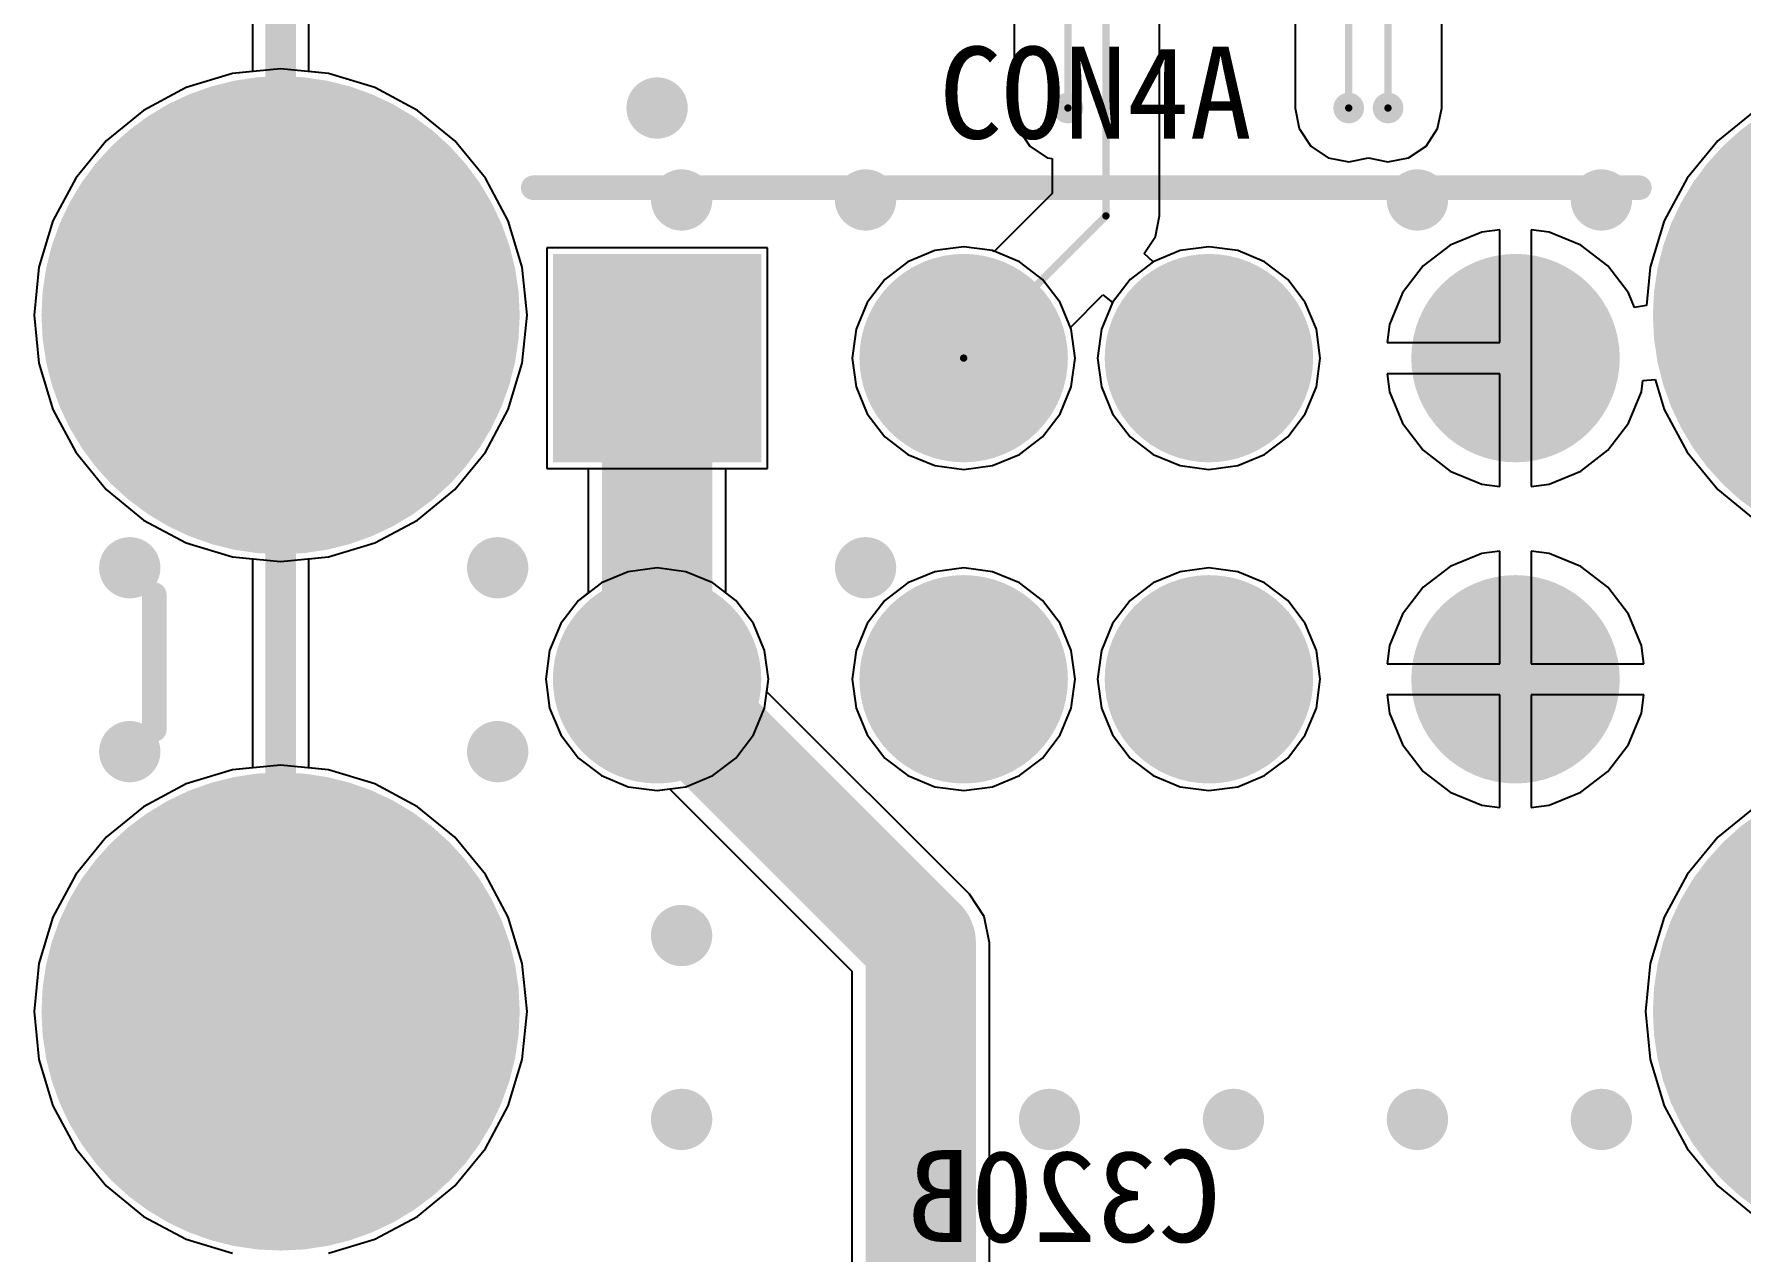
# Model space of a CAD drawing. Header units: millimetres. Extents: x 15 to 120, y 22 to 104.
# Drawn here: x 53.22 to 67.14, y 33.42 to 43.35 of the extents above; entities that cross this region are included whole.
import ezdxf

# ---------------------------------------------------------------- set-up
doc = ezdxf.new("R2010")
doc.units = ezdxf.units.MM
for name, color, linetype in [('BottomLayer', 5, 'Continuous'), ('BottomOverlay', 54, 'Continuous'), ('BottomSolder', 6, 'Continuous'), ('MultiLayer', 9, 'Continuous'), ('TopLayer', 1, 'Continuous'), ('TopOverlay', 2, 'Continuous'), ('TopSolder', 216, 'Continuous')]:
    doc.layers.add(name, color=color, linetype=linetype)

msp = doc.modelspace()

# ---------------------------------------------------------------- linework, layer by layer
at = {"layer": 'BottomLayer'}
for p, q in [((54.838, 43.031), (54.461, 42.917)), ((55.23, 43.07), (54.838, 43.031)), ((55.622, 43.031), (55.23, 43.07)), ((55.999, 42.917), (55.622, 43.031)), ((54.461, 42.917), (54.113, 42.731)), ((56.347, 42.731), (55.999, 42.917)), ((54.113, 42.731), (53.809, 42.481)), ((56.651, 42.481), (56.347, 42.731)), ((67.253, 42.731), (66.949, 42.481)), ((53.809, 42.481), (53.559, 42.177)), ((56.901, 42.177), (56.651, 42.481)), ((66.949, 42.481), (66.699, 42.177)), ((53.559, 42.177), (53.373, 41.829)), ((57.087, 41.829), (56.901, 42.177)), ((66.699, 42.177), (66.513, 41.829)), ((53.373, 41.829), (53.259, 41.452)), ((57.201, 41.452), (57.087, 41.829)), ((65.173, 41.756), (65.025, 41.737)), ((65.173, 40.837), (65.173, 41.756)), ((65.575, 41.737), (65.427, 41.756)), ((65.427, 41.756), (65.427, 40.71)), ((66.513, 41.829), (66.399, 41.452)), ((60.8, 41.618), (60.565, 41.587)), ((61.035, 41.587), (60.8, 41.618)), ((62.8, 41.618), (62.565, 41.587)), ((63.035, 41.587), (62.8, 41.618)), ((64.768, 41.631), (64.548, 41.462)), ((65.025, 41.737), (64.768, 41.631)), ((65.832, 41.631), (65.575, 41.737)), ((66.052, 41.462), (65.832, 41.631)), ((59.2, 41.61), (57.4, 41.61)), ((57.4, 41.61), (57.4, 39.81)), ((59.2, 39.81), (59.2, 41.61)), ((60.346, 41.496), (60.158, 41.352)), ((60.565, 41.587), (60.346, 41.496)), ((61.254, 41.496), (61.035, 41.587)), ((61.442, 41.352), (61.254, 41.496)), ((62.346, 41.496), (62.158, 41.352)), ((62.565, 41.587), (62.346, 41.496)), ((63.254, 41.496), (63.035, 41.587)), ((63.442, 41.352), (63.254, 41.496)), ((53.259, 41.452), (53.22, 41.06)), ((57.24, 41.06), (57.201, 41.452)), ((60.158, 41.352), (60.014, 41.164)), ((61.586, 41.164), (61.442, 41.352)), ((62.158, 41.352), (62.014, 41.164)), ((63.586, 41.164), (63.442, 41.352)), ((64.548, 41.462), (64.379, 41.242)), ((66.221, 41.242), (66.052, 41.462)), ((66.399, 41.452), (66.368, 41.139)), ((64.379, 41.242), (64.273, 40.985)), ((66.269, 41.124), (66.221, 41.242)), ((53.22, 41.06), (53.259, 40.668)), ((57.201, 40.668), (57.24, 41.06)), ((60.014, 41.164), (59.923, 40.945)), ((61.677, 40.945), (61.586, 41.164)), ((62.014, 41.164), (61.923, 40.945)), ((63.677, 40.945), (63.586, 41.164)), ((66.368, 41.139), (66.269, 41.124)), ((59.923, 40.945), (59.892, 40.71)), ((61.708, 40.71), (61.677, 40.945)), ((61.923, 40.945), (61.892, 40.71)), ((63.708, 40.71), (63.677, 40.945)), ((64.273, 40.985), (64.254, 40.837)), ((64.254, 40.837), (65.173, 40.837)), ((53.259, 40.668), (53.373, 40.291)), ((57.087, 40.291), (57.201, 40.668)), ((59.892, 40.71), (59.923, 40.475)), ((61.677, 40.475), (61.708, 40.71)), ((61.892, 40.71), (61.923, 40.475)), ((63.677, 40.475), (63.708, 40.71)), ((65.427, 40.71), (65.427, 39.664)), ((65.173, 40.583), (64.254, 40.583)), ((64.254, 40.583), (64.273, 40.435)), ((65.173, 39.664), (65.173, 40.583)), ((66.327, 40.435), (66.339, 40.528)), ((66.339, 40.528), (66.439, 40.536)), ((66.439, 40.536), (66.513, 40.291)), ((59.923, 40.475), (60.014, 40.256)), ((61.586, 40.256), (61.677, 40.475)), ((61.923, 40.475), (62.014, 40.256)), ((63.586, 40.256), (63.677, 40.475)), ((64.273, 40.435), (64.379, 40.178)), ((66.221, 40.178), (66.327, 40.435)), ((53.373, 40.291), (53.559, 39.943)), ((56.901, 39.943), (57.087, 40.291)), ((60.014, 40.256), (60.158, 40.068)), ((61.442, 40.068), (61.586, 40.256)), ((62.014, 40.256), (62.158, 40.068)), ((63.442, 40.068), (63.586, 40.256)), ((66.513, 40.291), (66.699, 39.943)), ((64.379, 40.178), (64.548, 39.958)), ((66.052, 39.958), (66.221, 40.178)), ((53.559, 39.943), (53.809, 39.639)), ((56.651, 39.639), (56.901, 39.943)), ((60.158, 40.068), (60.346, 39.924)), ((61.254, 39.924), (61.442, 40.068)), ((62.158, 40.068), (62.346, 39.924)), ((63.254, 39.924), (63.442, 40.068)), ((64.548, 39.958), (64.768, 39.789)), ((65.832, 39.789), (66.052, 39.958)), ((66.699, 39.943), (66.949, 39.639)), ((57.4, 39.81), (59.2, 39.81)), ((60.346, 39.924), (60.565, 39.833)), ((60.565, 39.833), (60.8, 39.802)), ((60.8, 39.802), (61.035, 39.833)), ((61.035, 39.833), (61.254, 39.924)), ((62.346, 39.924), (62.565, 39.833)), ((62.565, 39.833), (62.8, 39.802)), ((62.8, 39.802), (63.035, 39.833)), ((63.035, 39.833), (63.254, 39.924)), ((64.768, 39.789), (65.025, 39.683)), ((65.025, 39.683), (65.173, 39.664)), ((65.427, 39.664), (65.575, 39.683)), ((65.575, 39.683), (65.832, 39.789)), ((53.809, 39.639), (54.113, 39.389)), ((56.347, 39.389), (56.651, 39.639)), ((66.949, 39.639), (67.253, 39.389)), ((54.113, 39.389), (54.461, 39.203)), ((55.999, 39.203), (56.347, 39.389)), ((54.461, 39.203), (54.838, 39.089)), ((55.622, 39.089), (55.999, 39.203)), ((65.025, 39.117), (64.768, 39.011)), ((65.173, 39.136), (65.025, 39.117)), ((65.173, 38.217), (65.173, 39.136)), ((65.575, 39.117), (65.427, 39.136)), ((65.427, 39.136), (65.427, 38.217)), ((65.832, 39.011), (65.575, 39.117)), ((54.838, 39.089), (55.23, 39.05)), ((55.23, 39.05), (55.622, 39.089)), ((58.3, 38.998), (58.065, 38.967)), ((58.535, 38.967), (58.3, 38.998)), ((60.8, 38.998), (60.565, 38.967)), ((61.035, 38.967), (60.8, 38.998)), ((62.8, 38.998), (62.565, 38.967)), ((63.035, 38.967), (62.8, 38.998)), ((64.768, 39.011), (64.548, 38.842)), ((66.052, 38.842), (65.832, 39.011)), ((57.846, 38.876), (57.658, 38.732)), ((58.065, 38.967), (57.846, 38.876)), ((58.754, 38.876), (58.535, 38.967)), ((58.942, 38.732), (58.754, 38.876)), ((60.346, 38.876), (60.158, 38.732)), ((60.565, 38.967), (60.346, 38.876)), ((61.254, 38.876), (61.035, 38.967)), ((61.442, 38.732), (61.254, 38.876)), ((62.346, 38.876), (62.158, 38.732)), ((62.565, 38.967), (62.346, 38.876)), ((63.254, 38.876), (63.035, 38.967)), ((63.442, 38.732), (63.254, 38.876)), ((64.548, 38.842), (64.379, 38.622)), ((66.221, 38.622), (66.052, 38.842)), ((57.658, 38.732), (57.514, 38.544)), ((59.086, 38.544), (58.942, 38.732)), ((60.158, 38.732), (60.014, 38.544)), ((61.586, 38.544), (61.442, 38.732)), ((62.158, 38.732), (62.014, 38.544)), ((63.586, 38.544), (63.442, 38.732)), ((64.379, 38.622), (64.273, 38.365)), ((66.327, 38.365), (66.221, 38.622)), ((57.514, 38.544), (57.423, 38.325)), ((59.177, 38.325), (59.086, 38.544)), ((60.014, 38.544), (59.923, 38.325)), ((61.677, 38.325), (61.586, 38.544)), ((62.014, 38.544), (61.923, 38.325)), ((63.677, 38.325), (63.586, 38.544)), ((57.423, 38.325), (57.392, 38.09)), ((59.208, 38.09), (59.177, 38.325)), ((59.923, 38.325), (59.892, 38.09)), ((61.708, 38.09), (61.677, 38.325)), ((61.923, 38.325), (61.892, 38.09)), ((63.708, 38.09), (63.677, 38.325)), ((64.273, 38.365), (64.254, 38.217)), ((66.346, 38.217), (66.327, 38.365)), ((64.254, 38.217), (65.173, 38.217)), ((65.427, 38.217), (66.346, 38.217)), ((57.392, 38.09), (57.423, 37.855)), ((59.194, 37.989), (59.208, 38.09)), ((59.892, 38.09), (59.923, 37.855)), ((61.677, 37.855), (61.708, 38.09)), ((61.892, 38.09), (61.923, 37.855)), ((63.677, 37.855), (63.708, 38.09)), ((57.423, 37.855), (57.514, 37.636)), ((60.847, 36.337), (59.194, 37.989)), ((59.923, 37.855), (60.014, 37.636)), ((61.586, 37.636), (61.677, 37.855)), ((61.923, 37.855), (62.014, 37.636)), ((63.586, 37.636), (63.677, 37.855)), ((65.173, 37.963), (64.254, 37.963)), ((64.254, 37.963), (64.273, 37.815)), ((65.173, 37.044), (65.173, 37.963)), ((66.346, 37.963), (65.427, 37.963)), ((65.427, 37.963), (65.427, 37.044)), ((66.327, 37.815), (66.346, 37.963)), ((64.273, 37.815), (64.379, 37.558)), ((66.221, 37.558), (66.327, 37.815)), ((57.514, 37.636), (57.658, 37.448)), ((60.014, 37.636), (60.158, 37.448)), ((61.442, 37.448), (61.586, 37.636)), ((62.014, 37.636), (62.158, 37.448)), ((63.442, 37.448), (63.586, 37.636)), ((57.658, 37.448), (57.846, 37.304)), ((60.158, 37.448), (60.346, 37.304)), ((61.254, 37.304), (61.442, 37.448)), ((62.158, 37.448), (62.346, 37.304)), ((63.254, 37.304), (63.442, 37.448)), ((64.379, 37.558), (64.548, 37.338)), ((66.052, 37.338), (66.221, 37.558)), ((54.838, 37.351), (54.461, 37.237)), ((55.23, 37.39), (54.838, 37.351)), ((55.622, 37.351), (55.23, 37.39)), ((55.999, 37.237), (55.622, 37.351)), ((57.846, 37.304), (58.065, 37.213)), ((60.346, 37.304), (60.565, 37.213)), ((61.035, 37.213), (61.254, 37.304)), ((62.346, 37.304), (62.565, 37.213)), ((63.035, 37.213), (63.254, 37.304)), ((64.548, 37.338), (64.768, 37.169)), ((65.832, 37.169), (66.052, 37.338)), ((54.461, 37.237), (54.113, 37.051)), ((56.347, 37.051), (55.999, 37.237)), ((58.065, 37.213), (58.3, 37.182)), ((58.3, 37.182), (58.401, 37.196)), ((58.401, 37.196), (59.889, 35.708)), ((60.565, 37.213), (60.8, 37.182)), ((60.8, 37.182), (61.035, 37.213)), ((62.565, 37.213), (62.8, 37.182)), ((62.8, 37.182), (63.035, 37.213)), ((64.768, 37.169), (65.025, 37.063)), ((65.575, 37.063), (65.832, 37.169)), ((54.113, 37.051), (53.809, 36.801)), ((56.651, 36.801), (56.347, 37.051)), ((65.025, 37.063), (65.173, 37.044)), ((65.427, 37.044), (65.575, 37.063)), ((67.253, 37.051), (66.949, 36.801)), ((53.809, 36.801), (53.559, 36.497)), ((56.901, 36.497), (56.651, 36.801)), ((66.949, 36.801), (66.699, 36.497)), ((53.559, 36.497), (53.373, 36.149)), ((57.087, 36.149), (56.901, 36.497)), ((66.699, 36.497), (66.513, 36.149)), ((60.968, 36.155), (60.847, 36.337)), ((53.373, 36.149), (53.259, 35.772)), ((57.201, 35.772), (57.087, 36.149)), ((61.011, 35.94), (60.968, 36.155)), ((66.513, 36.149), (66.399, 35.772)), ((61.011, 33.25), (61.011, 35.94)), ((53.259, 35.772), (53.22, 35.38)), ((57.24, 35.38), (57.201, 35.772)), ((66.399, 35.772), (66.36, 35.38)), ((59.889, 35.708), (59.889, 33.25)), ((53.22, 35.38), (53.259, 34.988)), ((57.201, 34.988), (57.24, 35.38)), ((66.36, 35.38), (66.399, 34.988)), ((53.259, 34.988), (53.373, 34.611)), ((57.087, 34.611), (57.201, 34.988)), ((66.399, 34.988), (66.513, 34.611)), ((53.373, 34.611), (53.559, 34.263)), ((56.901, 34.263), (57.087, 34.611)), ((66.513, 34.611), (66.699, 34.263)), ((53.559, 34.263), (53.809, 33.959)), ((56.651, 33.959), (56.901, 34.263)), ((66.699, 34.263), (66.949, 33.959)), ((53.809, 33.959), (54.113, 33.709)), ((56.347, 33.709), (56.651, 33.959)), ((66.949, 33.959), (67.253, 33.709)), ((54.113, 33.709), (54.461, 33.523)), ((55.999, 33.523), (56.347, 33.709)), ((54.461, 33.523), (54.838, 33.409)), ((55.622, 33.409), (55.999, 33.523))]:
    msp.add_line(p, q, dxfattribs=at)
for points, const_width in [([(54.28, 41.06, 1), (56.18, 41.06, 1)], 1.9), ([(67.42, 41.06, 1), (69.32, 41.06, 1)], 1.9), ([(58.375, 42, 1), (58.625, 42, 1)], 0.25), ([(59.875, 42, 1), (60.125, 42, 1)], 0.25), ([(64.375, 42, 1), (64.625, 42, 1)], 0.25), ([(65.875, 42, 1), (66.125, 42, 1)], 0.25), ([(60.4, 40.71, 1), (61.2, 40.71, 1)], 0.8), ([(62.4, 40.71, 1), (63.2, 40.71, 1)], 0.8), ([(64.9, 40.71, 1), (65.7, 40.71, 1)], 0.8), ([(53.875, 39, 1), (54.125, 39, 1)], 0.25), ([(56.875, 39, 1), (57.125, 39, 1)], 0.25), ([(59.875, 39, 1), (60.125, 39, 1)], 0.25), ([(57.9, 38.09, 1), (58.7, 38.09, 1)], 0.8), ([(60.4, 38.09, 1), (61.2, 38.09, 1)], 0.8), ([(62.4, 38.09, 1), (63.2, 38.09, 1)], 0.8), ([(64.9, 38.09, 1), (65.7, 38.09, 1)], 0.8), ([(58.075, 38.09, 1), (58.525, 38.09, 1)], 0.45), ([(53.875, 37.5, 1), (54.125, 37.5, 1)], 0.25), ([(56.875, 37.5, 1), (57.125, 37.5, 1)], 0.25), ([(54.28, 35.38, 1), (56.18, 35.38, 1)], 1.9), ([(67.42, 35.38, 1), (69.32, 35.38, 1)], 1.9), ([(60.225, 35.94, 1), (60.675, 35.94, 1)], 0.45), ([(60.225, 35.94, 1), (60.675, 35.94, 1)], 0.45), ([(58.375, 36, 1), (58.625, 36, 1)], 0.25), ([(58.375, 34.5, 1), (58.625, 34.5, 1)], 0.25), ([(61.375, 34.5, 1), (61.625, 34.5, 1)], 0.25), ([(62.875, 34.5, 1), (63.125, 34.5, 1)], 0.25), ([(64.375, 34.5, 1), (64.625, 34.5, 1)], 0.25), ([(65.875, 34.5, 1), (66.125, 34.5, 1)], 0.25)]:
    msp.add_lwpolyline(points, format="xyb", close=True, dxfattribs=dict(at, const_width=const_width))
at = {"layer": 'BottomLayer', "const_width": 0.9}
for points in [[(58.3, 38.09), (60.45, 35.94)], [(60.45, 32.3), (60.45, 35.94)]]:
    msp.add_lwpolyline(points, dxfattribs=at)
at = {"layer": 'BottomLayer'}
msp.add_solid([(57.5, 39.91), (59.1, 39.91), (57.5, 41.51), (59.1, 41.51)], dxfattribs=at)
at = {"layer": 'BottomSolder'}
for points, const_width in [([(54.255, 41.06, 1), (56.205, 41.06, 1)], 1.95), ([(54.255, 41.06, 1), (56.205, 41.06, 1)], 1.95), ([(67.395, 41.06, 1), (69.345, 41.06, 1)], 1.95), ([(67.395, 41.06, 1), (69.345, 41.06, 1)], 1.95), ([(60.375, 40.71, 1), (61.225, 40.71, 1)], 0.85), ([(60.375, 40.71, 1), (61.225, 40.71, 1)], 0.85), ([(62.375, 40.71, 1), (63.225, 40.71, 1)], 0.85), ([(62.375, 40.71, 1), (63.225, 40.71, 1)], 0.85), ([(64.875, 40.71, 1), (65.725, 40.71, 1)], 0.85), ([(64.875, 40.71, 1), (65.725, 40.71, 1)], 0.85), ([(57.875, 38.09, 1), (58.725, 38.09, 1)], 0.85), ([(57.875, 38.09, 1), (58.725, 38.09, 1)], 0.85), ([(60.375, 38.09, 1), (61.225, 38.09, 1)], 0.85), ([(60.375, 38.09, 1), (61.225, 38.09, 1)], 0.85), ([(62.375, 38.09, 1), (63.225, 38.09, 1)], 0.85), ([(62.375, 38.09, 1), (63.225, 38.09, 1)], 0.85), ([(64.875, 38.09, 1), (65.725, 38.09, 1)], 0.85), ([(64.875, 38.09, 1), (65.725, 38.09, 1)], 0.85), ([(54.255, 35.38, 1), (56.205, 35.38, 1)], 1.95), ([(54.255, 35.38, 1), (56.205, 35.38, 1)], 1.95), ([(67.395, 35.38, 1), (69.345, 35.38, 1)], 1.95), ([(67.395, 35.38, 1), (69.345, 35.38, 1)], 1.95)]:
    msp.add_lwpolyline(points, format="xyb", close=True, dxfattribs=dict(at, const_width=const_width))
msp.add_solid([(57.45, 39.86), (59.15, 39.86), (57.45, 41.56), (59.15, 41.56)], dxfattribs=at)
msp.add_solid([(57.45, 39.86), (59.15, 39.86), (57.45, 41.56), (59.15, 41.56)], dxfattribs=at)
at = {"layer": 'MultiLayer'}
for points, const_width in [([(61.588, 42.75, 1), (61.713, 42.75, 1)], 0.125), ([(63.877, 42.75, 1), (64.002, 42.75, 1)], 0.125), ([(64.198, 42.75, 1), (64.323, 42.75, 1)], 0.125), ([(58.375, 42, 1), (58.625, 42, 1)], 0.25), ([(59.875, 42, 1), (60.125, 42, 1)], 0.25), ([(64.375, 42, 1), (64.625, 42, 1)], 0.25), ([(65.875, 42, 1), (66.125, 42, 1)], 0.25), ([(53.875, 39, 1), (54.125, 39, 1)], 0.25), ([(56.875, 39, 1), (57.125, 39, 1)], 0.25), ([(59.875, 39, 1), (60.125, 39, 1)], 0.25), ([(53.875, 37.5, 1), (54.125, 37.5, 1)], 0.25), ([(56.875, 37.5, 1), (57.125, 37.5, 1)], 0.25), ([(58.375, 36, 1), (58.625, 36, 1)], 0.25), ([(58.375, 34.5, 1), (58.625, 34.5, 1)], 0.25), ([(61.375, 34.5, 1), (61.625, 34.5, 1)], 0.25), ([(62.875, 34.5, 1), (63.125, 34.5, 1)], 0.25), ([(64.375, 34.5, 1), (64.625, 34.5, 1)], 0.25), ([(65.875, 34.5, 1), (66.125, 34.5, 1)], 0.25)]:
    msp.add_lwpolyline(points, format="xyb", close=True, dxfattribs=dict(at, const_width=const_width))
at = {"layer": 'TopLayer'}
for p, q in [((55.001, 44.21), (55.001, 43.047)), ((55.459, 43.047), (55.459, 44.21)), ((61.212, 43.443), (61.212, 42.75)), ((62.398, 41.87), (62.398, 43.453)), ((63.502, 43.453), (63.502, 42.75)), ((64.698, 42.75), (64.698, 43.453)), ((54.838, 43.031), (54.461, 42.917)), ((55.001, 43.047), (54.838, 43.031)), ((55.622, 43.031), (55.459, 43.047)), ((55.999, 42.917), (55.622, 43.031)), ((54.461, 42.917), (54.113, 42.731)), ((56.347, 42.731), (55.999, 42.917)), ((54.113, 42.731), (53.809, 42.481)), ((56.651, 42.481), (56.347, 42.731)), ((61.212, 42.75), (61.245, 42.582)), ((63.502, 42.75), (63.535, 42.582)), ((64.665, 42.582), (64.698, 42.75)), ((67.253, 42.731), (66.949, 42.481)), ((53.809, 42.481), (53.559, 42.177)), ((56.901, 42.177), (56.651, 42.481)), ((61.245, 42.582), (61.34, 42.44)), ((63.535, 42.582), (63.63, 42.44)), ((64.57, 42.44), (64.665, 42.582)), ((66.949, 42.481), (66.699, 42.177)), ((61.34, 42.44), (61.482, 42.345)), ((61.482, 42.345), (61.522, 42.337)), ((61.522, 42.337), (61.522, 42.052)), ((63.63, 42.44), (63.772, 42.345)), ((63.772, 42.345), (63.94, 42.312)), ((63.94, 42.312), (64.1, 42.343)), ((64.1, 42.343), (64.26, 42.312)), ((64.26, 42.312), (64.428, 42.345)), ((64.428, 42.345), (64.57, 42.44)), ((53.559, 42.177), (53.373, 41.829)), ((57.087, 41.829), (56.901, 42.177)), ((66.699, 42.177), (66.513, 41.829)), ((61.522, 42.052), (61.05, 41.58)), ((53.373, 41.829), (53.259, 41.452)), ((57.201, 41.452), (57.087, 41.829)), ((62.365, 41.702), (62.398, 41.87)), ((65.173, 41.756), (65.025, 41.737)), ((65.173, 40.837), (65.173, 41.756)), ((65.575, 41.737), (65.427, 41.756)), ((65.427, 41.756), (65.427, 40.71)), ((66.513, 41.829), (66.399, 41.452)), ((60.8, 41.618), (60.565, 41.587)), ((61.035, 41.587), (60.8, 41.618)), ((62.273, 41.564), (62.365, 41.702)), ((62.8, 41.618), (62.565, 41.587)), ((63.035, 41.587), (62.8, 41.618)), ((64.768, 41.631), (64.548, 41.462)), ((65.025, 41.737), (64.768, 41.631)), ((65.832, 41.631), (65.575, 41.737)), ((66.052, 41.462), (65.832, 41.631)), ((59.2, 41.61), (57.4, 41.61)), ((57.4, 41.61), (57.4, 39.81)), ((59.2, 39.81), (59.2, 41.61)), ((60.346, 41.496), (60.158, 41.352)), ((60.565, 41.587), (60.346, 41.496)), ((61.05, 41.58), (61.035, 41.587)), ((62.346, 41.496), (62.273, 41.564)), ((62.565, 41.587), (62.346, 41.496)), ((62.346, 41.496), (62.346, 41.496)), ((63.254, 41.496), (63.035, 41.587)), ((63.442, 41.352), (63.254, 41.496)), ((53.259, 41.452), (53.22, 41.06)), ((57.24, 41.06), (57.201, 41.452)), ((60.158, 41.352), (60.014, 41.164)), ((63.586, 41.164), (63.442, 41.352)), ((64.548, 41.462), (64.379, 41.242)), ((66.221, 41.242), (66.052, 41.462)), ((66.399, 41.452), (66.368, 41.139)), ((61.67, 40.96), (61.935, 41.225)), ((61.935, 41.225), (62.014, 41.164)), ((64.379, 41.242), (64.273, 40.985)), ((66.269, 41.124), (66.221, 41.242)), ((53.22, 41.06), (53.259, 40.668)), ((57.201, 40.668), (57.24, 41.06)), ((60.014, 41.164), (59.923, 40.945)), ((62.014, 41.164), (61.923, 40.945)), ((63.677, 40.945), (63.586, 41.164)), ((66.368, 41.139), (66.269, 41.124)), ((59.923, 40.945), (59.892, 40.71)), ((61.677, 40.945), (61.67, 40.96)), ((61.708, 40.71), (61.677, 40.945)), ((61.923, 40.945), (61.892, 40.71)), ((63.708, 40.71), (63.677, 40.945)), ((64.273, 40.985), (64.254, 40.837)), ((64.254, 40.837), (65.173, 40.837)), ((53.259, 40.668), (53.373, 40.291)), ((57.087, 40.291), (57.201, 40.668)), ((59.892, 40.71), (59.923, 40.475)), ((61.677, 40.475), (61.708, 40.71)), ((61.892, 40.71), (61.923, 40.475)), ((63.677, 40.475), (63.708, 40.71)), ((65.427, 40.71), (65.427, 39.664)), ((65.173, 40.583), (64.254, 40.583)), ((64.254, 40.583), (64.273, 40.435)), ((65.173, 39.664), (65.173, 40.583)), ((66.327, 40.435), (66.339, 40.528)), ((66.339, 40.528), (66.439, 40.536)), ((66.439, 40.536), (66.513, 40.291)), ((59.923, 40.475), (60.014, 40.256)), ((61.586, 40.256), (61.677, 40.475)), ((61.923, 40.475), (62.014, 40.256)), ((63.586, 40.256), (63.677, 40.475)), ((64.273, 40.435), (64.379, 40.178)), ((66.221, 40.178), (66.327, 40.435)), ((53.373, 40.291), (53.559, 39.943)), ((56.901, 39.943), (57.087, 40.291)), ((60.014, 40.256), (60.158, 40.068)), ((61.442, 40.068), (61.586, 40.256)), ((62.014, 40.256), (62.158, 40.068)), ((63.442, 40.068), (63.586, 40.256)), ((66.513, 40.291), (66.699, 39.943)), ((64.379, 40.178), (64.548, 39.958)), ((66.052, 39.958), (66.221, 40.178)), ((53.559, 39.943), (53.809, 39.639)), ((56.651, 39.639), (56.901, 39.943)), ((60.158, 40.068), (60.346, 39.924)), ((61.254, 39.924), (61.442, 40.068)), ((62.158, 40.068), (62.346, 39.924)), ((63.254, 39.924), (63.442, 40.068)), ((64.548, 39.958), (64.768, 39.789)), ((65.832, 39.789), (66.052, 39.958)), ((66.699, 39.943), (66.949, 39.639)), ((57.4, 39.81), (57.739, 39.81)), ((57.739, 39.81), (57.739, 38.794)), ((58.861, 38.794), (58.861, 39.81)), ((58.861, 39.81), (59.2, 39.81)), ((60.346, 39.924), (60.565, 39.833)), ((60.565, 39.833), (60.8, 39.802)), ((60.8, 39.802), (61.035, 39.833)), ((61.035, 39.833), (61.254, 39.924)), ((62.346, 39.924), (62.565, 39.833)), ((62.565, 39.833), (62.8, 39.802)), ((62.8, 39.802), (63.035, 39.833)), ((63.035, 39.833), (63.254, 39.924)), ((64.768, 39.789), (65.025, 39.683)), ((65.025, 39.683), (65.173, 39.664)), ((65.427, 39.664), (65.575, 39.683)), ((65.575, 39.683), (65.832, 39.789)), ((53.809, 39.639), (54.113, 39.389)), ((56.347, 39.389), (56.651, 39.639)), ((66.949, 39.639), (67.253, 39.389)), ((54.113, 39.389), (54.461, 39.203)), ((55.999, 39.203), (56.347, 39.389)), ((54.461, 39.203), (54.838, 39.089)), ((55.622, 39.089), (55.999, 39.203)), ((65.025, 39.117), (64.768, 39.011)), ((65.173, 39.136), (65.025, 39.117)), ((65.173, 38.217), (65.173, 39.136)), ((65.575, 39.117), (65.427, 39.136)), ((65.427, 39.136), (65.427, 38.217)), ((65.832, 39.011), (65.575, 39.117)), ((54.838, 39.089), (55.001, 39.073)), ((55.001, 39.073), (55.001, 37.367)), ((55.459, 39.073), (55.622, 39.089)), ((55.459, 37.367), (55.459, 39.073)), ((60.8, 38.998), (60.565, 38.967)), ((61.035, 38.967), (60.8, 38.998)), ((62.8, 38.998), (62.565, 38.967)), ((63.035, 38.967), (62.8, 38.998)), ((64.768, 39.011), (64.548, 38.842)), ((66.052, 38.842), (65.832, 39.011)), ((60.346, 38.876), (60.158, 38.732)), ((60.565, 38.967), (60.346, 38.876)), ((61.254, 38.876), (61.035, 38.967)), ((61.442, 38.732), (61.254, 38.876)), ((62.346, 38.876), (62.158, 38.732)), ((62.565, 38.967), (62.346, 38.876)), ((63.254, 38.876), (63.035, 38.967)), ((63.442, 38.732), (63.254, 38.876)), ((64.548, 38.842), (64.379, 38.622)), ((66.221, 38.622), (66.052, 38.842)), ((57.658, 38.732), (57.514, 38.544)), ((57.739, 38.794), (57.658, 38.732)), ((58.942, 38.732), (58.861, 38.794)), ((59.086, 38.544), (58.942, 38.732)), ((60.158, 38.732), (60.014, 38.544)), ((61.586, 38.544), (61.442, 38.732)), ((62.158, 38.732), (62.014, 38.544)), ((63.586, 38.544), (63.442, 38.732)), ((64.379, 38.622), (64.273, 38.365)), ((66.327, 38.365), (66.221, 38.622)), ((57.514, 38.544), (57.423, 38.325)), ((59.177, 38.325), (59.086, 38.544)), ((60.014, 38.544), (59.923, 38.325)), ((61.677, 38.325), (61.586, 38.544)), ((62.014, 38.544), (61.923, 38.325)), ((63.677, 38.325), (63.586, 38.544)), ((57.423, 38.325), (57.392, 38.09)), ((59.208, 38.09), (59.177, 38.325)), ((59.923, 38.325), (59.892, 38.09)), ((61.708, 38.09), (61.677, 38.325)), ((61.923, 38.325), (61.892, 38.09)), ((63.708, 38.09), (63.677, 38.325)), ((64.273, 38.365), (64.254, 38.217)), ((66.346, 38.217), (66.327, 38.365)), ((64.254, 38.217), (65.173, 38.217)), ((65.427, 38.217), (66.346, 38.217)), ((57.392, 38.09), (57.423, 37.855)), ((59.177, 37.855), (59.208, 38.09)), ((59.892, 38.09), (59.923, 37.855)), ((61.677, 37.855), (61.708, 38.09)), ((61.892, 38.09), (61.923, 37.855)), ((63.677, 37.855), (63.708, 38.09)), ((57.423, 37.855), (57.514, 37.636)), ((59.086, 37.636), (59.177, 37.855)), ((59.923, 37.855), (60.014, 37.636)), ((61.586, 37.636), (61.677, 37.855)), ((61.923, 37.855), (62.014, 37.636)), ((63.586, 37.636), (63.677, 37.855)), ((65.173, 37.963), (64.254, 37.963)), ((64.254, 37.963), (64.273, 37.815)), ((65.173, 37.044), (65.173, 37.963)), ((66.346, 37.963), (65.427, 37.963)), ((65.427, 37.963), (65.427, 37.044)), ((66.327, 37.815), (66.346, 37.963)), ((64.273, 37.815), (64.379, 37.558)), ((66.221, 37.558), (66.327, 37.815)), ((57.514, 37.636), (57.658, 37.448)), ((58.942, 37.448), (59.086, 37.636)), ((60.014, 37.636), (60.158, 37.448)), ((61.442, 37.448), (61.586, 37.636)), ((62.014, 37.636), (62.158, 37.448)), ((63.442, 37.448), (63.586, 37.636)), ((57.658, 37.448), (57.846, 37.304)), ((58.754, 37.304), (58.942, 37.448)), ((60.158, 37.448), (60.346, 37.304)), ((61.254, 37.304), (61.442, 37.448)), ((62.158, 37.448), (62.346, 37.304)), ((63.254, 37.304), (63.442, 37.448)), ((64.379, 37.558), (64.548, 37.338)), ((66.052, 37.338), (66.221, 37.558)), ((54.838, 37.351), (54.461, 37.237)), ((55.001, 37.367), (54.838, 37.351)), ((55.622, 37.351), (55.459, 37.367)), ((55.999, 37.237), (55.622, 37.351)), ((57.846, 37.304), (58.065, 37.213)), ((58.535, 37.213), (58.754, 37.304)), ((60.346, 37.304), (60.565, 37.213)), ((61.035, 37.213), (61.254, 37.304)), ((62.346, 37.304), (62.565, 37.213)), ((63.035, 37.213), (63.254, 37.304)), ((64.548, 37.338), (64.768, 37.169)), ((65.832, 37.169), (66.052, 37.338)), ((54.461, 37.237), (54.113, 37.051)), ((56.347, 37.051), (55.999, 37.237)), ((58.065, 37.213), (58.3, 37.182)), ((58.3, 37.182), (58.535, 37.213)), ((60.565, 37.213), (60.8, 37.182)), ((60.8, 37.182), (61.035, 37.213)), ((62.565, 37.213), (62.8, 37.182)), ((62.8, 37.182), (63.035, 37.213)), ((64.768, 37.169), (65.025, 37.063)), ((65.575, 37.063), (65.832, 37.169)), ((54.113, 37.051), (53.809, 36.801)), ((56.651, 36.801), (56.347, 37.051)), ((65.025, 37.063), (65.173, 37.044)), ((65.427, 37.044), (65.575, 37.063)), ((67.253, 37.051), (66.949, 36.801)), ((53.809, 36.801), (53.559, 36.497)), ((56.901, 36.497), (56.651, 36.801)), ((66.949, 36.801), (66.699, 36.497)), ((53.559, 36.497), (53.373, 36.149)), ((57.087, 36.149), (56.901, 36.497)), ((66.699, 36.497), (66.513, 36.149)), ((53.373, 36.149), (53.259, 35.772)), ((57.201, 35.772), (57.087, 36.149)), ((66.513, 36.149), (66.399, 35.772)), ((53.259, 35.772), (53.22, 35.38)), ((57.24, 35.38), (57.201, 35.772)), ((66.399, 35.772), (66.36, 35.38)), ((53.22, 35.38), (53.259, 34.988)), ((57.201, 34.988), (57.24, 35.38)), ((66.36, 35.38), (66.399, 34.988)), ((53.259, 34.988), (53.373, 34.611)), ((57.087, 34.611), (57.201, 34.988)), ((66.399, 34.988), (66.513, 34.611)), ((53.373, 34.611), (53.559, 34.263)), ((56.901, 34.263), (57.087, 34.611)), ((66.513, 34.611), (66.699, 34.263)), ((53.559, 34.263), (53.809, 33.959)), ((56.651, 33.959), (56.901, 34.263)), ((66.699, 34.263), (66.949, 33.959)), ((53.809, 33.959), (54.113, 33.709)), ((56.347, 33.709), (56.651, 33.959)), ((66.949, 33.959), (67.253, 33.709)), ((54.113, 33.709), (54.461, 33.523)), ((55.999, 33.523), (56.347, 33.709)), ((54.461, 33.523), (54.838, 33.409)), ((55.622, 33.409), (55.999, 33.523))]:
    msp.add_line(p, q, dxfattribs=at)
for points, const_width in [([(55.23, 41.06), (55.23, 44.54)], 0.25), ([(61.65, 42.75), (61.65, 43.625)], 0.06), ([(61.96, 41.87), (61.96, 43.635)], 0.06), ([(63.94, 42.75), (63.94, 43.635)], 0.06), ([(64.26, 42.75), (64.26, 43.635)], 0.06), ([(60.8, 40.71), (61.96, 41.87)], 0.06), ([(55.23, 35.38), (55.23, 41.06)], 0.25), ([(58.3, 38.09), (58.3, 40.71)], 0.9)]:
    msp.add_lwpolyline(points, dxfattribs=dict(at, const_width=const_width))
for points, const_width in [([(54.28, 41.06, 1), (56.18, 41.06, 1)], 1.9), ([(61.588, 42.75, 1), (61.713, 42.75, 1)], 0.125), ([(63.877, 42.75, 1), (64.002, 42.75, 1)], 0.125), ([(64.198, 42.75, 1), (64.323, 42.75, 1)], 0.125), ([(67.42, 41.06, 1), (69.32, 41.06, 1)], 1.9), ([(61.635, 42.75, 1), (61.665, 42.75, 1)], 0.03), ([(63.925, 42.75, 1), (63.955, 42.75, 1)], 0.03), ([(64.245, 42.75, 1), (64.275, 42.75, 1)], 0.03), ([(58.375, 42, 1), (58.625, 42, 1)], 0.25), ([(59.875, 42, 1), (60.125, 42, 1)], 0.25), ([(64.375, 42, 1), (64.625, 42, 1)], 0.25), ([(65.875, 42, 1), (66.125, 42, 1)], 0.25), ([(61.945, 41.87, 1), (61.975, 41.87, 1)], 0.03), ([(61.945, 41.87, 1), (61.975, 41.87, 1)], 0.03), ([(60.4, 40.71, 1), (61.2, 40.71, 1)], 0.8), ([(62.4, 40.71, 1), (63.2, 40.71, 1)], 0.8), ([(64.9, 40.71, 1), (65.7, 40.71, 1)], 0.8), ([(55.168, 41.06, 1), (55.293, 41.06, 1)], 0.125), ([(55.168, 41.06, 1), (55.293, 41.06, 1)], 0.125), ([(58.075, 40.71, 1), (58.525, 40.71, 1)], 0.45), ([(60.785, 40.71, 1), (60.815, 40.71, 1)], 0.03), ([(53.875, 39, 1), (54.125, 39, 1)], 0.25), ([(56.875, 39, 1), (57.125, 39, 1)], 0.25), ([(59.875, 39, 1), (60.125, 39, 1)], 0.25), ([(57.9, 38.09, 1), (58.7, 38.09, 1)], 0.8), ([(60.4, 38.09, 1), (61.2, 38.09, 1)], 0.8), ([(62.4, 38.09, 1), (63.2, 38.09, 1)], 0.8), ([(64.9, 38.09, 1), (65.7, 38.09, 1)], 0.8), ([(58.075, 38.09, 1), (58.525, 38.09, 1)], 0.45), ([(53.875, 37.5, 1), (54.125, 37.5, 1)], 0.25), ([(56.875, 37.5, 1), (57.125, 37.5, 1)], 0.25), ([(54.28, 35.38, 1), (56.18, 35.38, 1)], 1.9), ([(67.42, 35.38, 1), (69.32, 35.38, 1)], 1.9), ([(58.375, 36, 1), (58.625, 36, 1)], 0.25), ([(55.168, 35.38, 1), (55.293, 35.38, 1)], 0.125), ([(58.375, 34.5, 1), (58.625, 34.5, 1)], 0.25), ([(61.375, 34.5, 1), (61.625, 34.5, 1)], 0.25), ([(62.875, 34.5, 1), (63.125, 34.5, 1)], 0.25), ([(64.375, 34.5, 1), (64.625, 34.5, 1)], 0.25), ([(65.875, 34.5, 1), (66.125, 34.5, 1)], 0.25)]:
    msp.add_lwpolyline(points, format="xyb", close=True, dxfattribs=dict(at, const_width=const_width))
msp.add_solid([(57.5, 39.91), (59.1, 39.91), (57.5, 41.51), (59.1, 41.51)], dxfattribs=at)
at = {"layer": 'TopOverlay'}
for points, const_width in [([(58.425, 42.75, 1), (58.175, 42.75, 1)], 0.25), ([(58.113, 42.75, 1), (58.238, 42.75, 1)], 0.125), ([(58.363, 42.75, 1), (58.488, 42.75, 1)], 0.125), ([(57.24, 42.1, 1), (57.34, 42.1, 1)], 0.1), ([(66.26, 42.1, 1), (66.36, 42.1, 1)], 0.1), ([(54.15, 38.78, 1), (54.25, 38.78, 1)], 0.1), ([(54.15, 37.68, 1), (54.25, 37.68, 1)], 0.1)]:
    msp.add_lwpolyline(points, format="xyb", close=True, dxfattribs=dict(at, const_width=const_width))
at = {"layer": 'TopOverlay', "const_width": 0.2}
for points in [[(57.29, 42.1), (66.31, 42.1)], [(54.2, 37.68), (54.2, 38.78)]]:
    msp.add_lwpolyline(points, dxfattribs=at)
at = {"layer": 'TopSolder'}
for points, const_width in [([(54.255, 41.06, 1), (56.205, 41.06, 1)], 1.95), ([(54.255, 41.06, 1), (56.205, 41.06, 1)], 1.95), ([(67.395, 41.06, 1), (69.345, 41.06, 1)], 1.95), ([(67.395, 41.06, 1), (69.345, 41.06, 1)], 1.95), ([(60.375, 40.71, 1), (61.225, 40.71, 1)], 0.85), ([(60.375, 40.71, 1), (61.225, 40.71, 1)], 0.85), ([(62.375, 40.71, 1), (63.225, 40.71, 1)], 0.85), ([(62.375, 40.71, 1), (63.225, 40.71, 1)], 0.85), ([(64.875, 40.71, 1), (65.725, 40.71, 1)], 0.85), ([(64.875, 40.71, 1), (65.725, 40.71, 1)], 0.85), ([(57.875, 38.09, 1), (58.725, 38.09, 1)], 0.85), ([(57.875, 38.09, 1), (58.725, 38.09, 1)], 0.85), ([(60.375, 38.09, 1), (61.225, 38.09, 1)], 0.85), ([(60.375, 38.09, 1), (61.225, 38.09, 1)], 0.85), ([(62.375, 38.09, 1), (63.225, 38.09, 1)], 0.85), ([(62.375, 38.09, 1), (63.225, 38.09, 1)], 0.85), ([(64.875, 38.09, 1), (65.725, 38.09, 1)], 0.85), ([(64.875, 38.09, 1), (65.725, 38.09, 1)], 0.85), ([(54.255, 35.38, 1), (56.205, 35.38, 1)], 1.95), ([(54.255, 35.38, 1), (56.205, 35.38, 1)], 1.95), ([(67.395, 35.38, 1), (69.345, 35.38, 1)], 1.95), ([(67.395, 35.38, 1), (69.345, 35.38, 1)], 1.95)]:
    msp.add_lwpolyline(points, format="xyb", close=True, dxfattribs=dict(at, const_width=const_width))
msp.add_solid([(57.45, 39.86), (59.15, 39.86), (57.45, 41.56), (59.15, 41.56)], dxfattribs=at)
msp.add_solid([(57.45, 39.86), (59.15, 39.86), (57.45, 41.56), (59.15, 41.56)], dxfattribs=at)

# ---------------------------------------------------------------- texts
at = {"layer": 'BottomOverlay', "text_generation_flag": 2}
msp.add_text('C320B', height=0.75, rotation=360, dxfattribs=at).set_placement((62.9, 33.5))
at = {"layer": 'TopOverlay'}
msp.add_text('CON4A', height=0.75, rotation=360, dxfattribs=at).set_placement((60.6, 42.5))

doc.saveas('drawing.dxf')
